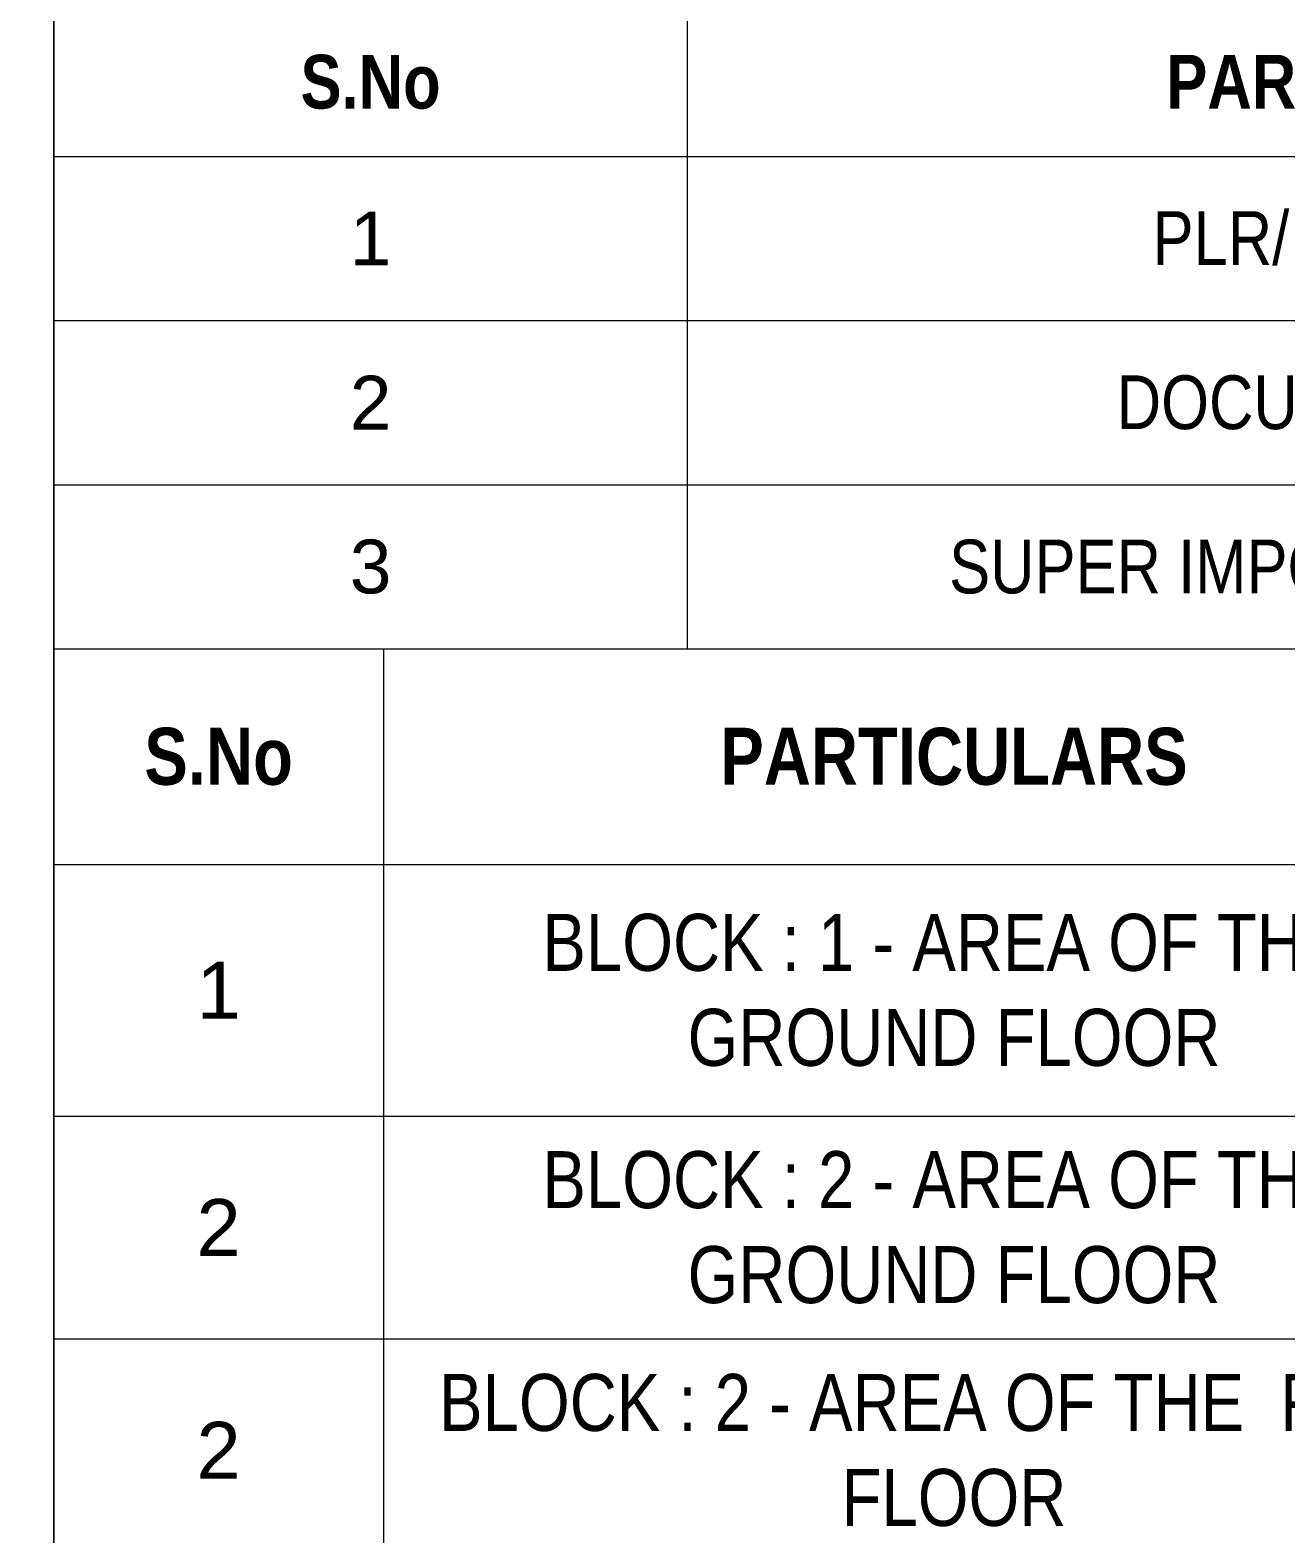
# Model space of a CAD drawing. Header units: metres. Extents: x -1559856 to -1559563, y 43807 to 43972.
# Drawn here: x -1559729.29 to -1559717.05, y 43916.06 to 43930.72 of the extents above; entities that cross this region are included whole.
import ezdxf

# ---------------------------------------------------------------- set-up
doc = ezdxf.new("R2010")
doc.units = ezdxf.units.M
doc.header["$LTSCALE"] = 750
doc.header["$MEASUREMENT"] = 0
doc.layers.get('0').update_dxf_attribs({"lineweight": 5})
doc.styles.add('145', font='swissc.ttf', dxfattribs={"height": 0.23})
doc.styles.add('civil tec', font='ARIALNB.TTF', dxfattribs={"height": 0.35})
doc.styles.get("Standard").update_dxf_attribs({"font": 'arial.ttf'})

# ---------------------------------------------------------------- blocks, each defined once
blk = doc.blocks.new('*T343')
at = {"color": 0, "linetype": 'ByBlock', "lineweight": -2}
for p, q in [((0, 0), (27.136, 0)), ((0, 0), (0, -7.735)), ((27.136, 0), (27.136, -7.735)), ((0, -1.485), (27.136, -1.485)), ((6.176, -1.485), (6.176, -7.735)), ((19.814, -1.485), (19.814, -7.735)), ((0, -2.933), (27.136, -2.933)), ((0, -4.534), (27.136, -4.534)), ((0, -6.135), (27.136, -6.135)), ((0, -7.735), (27.136, -7.735))]:
    blk.add_line(p, q, dxfattribs=at)
at = {"color": 0, "attachment_point": 5}
for s, insert, char_height, width in [('AREA DETAILS', (13.568, -0.743), 0.85386, 26.99197), ('{\\fSwis721 Cn BT|b1|i0|c0|p34;SQ.MT}', (23.475, -2.209), 0.52369, 7.17787), ('{\\fSwis721 Cn BT|b1|i0|c0|p34;S.No}', (3.088, -2.209), 0.52369, 6.03259), ('{\\fSwis721 Cn BT|b1|i0|c0|p34;PARTICULARS }', (12.995, -2.209), 0.52369, 13.49423), ('1', (3.088, -3.733), 0.524, 6.03259), ('2', (3.088, -5.334), 0.524, 6.03259), ('3', (3.088, -6.935), 0.524, 6.03259)]:
    blk.add_mtext(s, dxfattribs=dict(at, insert=insert, char_height=char_height, width=width))
at = {"color": 0, "attachment_point": 5, "style": '145'}
for s, insert, char_height, width in [('PLR/ FMB AREA', (12.995, -3.733), 0.52369, 13.49423), ('8100.00', (23.475, -3.733), 0.5237, 7.17787), ('DOCUMENT AREA', (12.995, -5.334), 0.52369, 13.49423), ('8093.65', (23.475, -5.334), 0.5237, 7.17787), ('SUPER IMPOSED PLOT AREA', (12.995, -6.935), 0.52369, 13.49423), ('8100.00', (23.475, -6.935), 0.5237, 7.17787)]:
    blk.add_mtext(s, dxfattribs=dict(at, insert=insert, char_height=char_height, width=width))
blk = doc.blocks.new('*T344')
at = {"color": 0, "linetype": 'ByBlock', "lineweight": -2}
for p, q in [((0, 0), (27.136, 0)), ((0, 0), (0, -20.674)), ((3.213, 0), (3.213, -20.674)), ((14.339, 0), (14.339, -20.674)), ((18.767, 0), (18.767, -16.883)), ((22.951, 0), (22.951, -16.883)), ((27.136, 0), (27.136, -20.674)), ((0, -2.1), (27.136, -2.1)), ((0, -4.554), (27.136, -4.554)), ((0, -6.726), (27.136, -6.726)), ((0, -8.898), (27.136, -8.898)), ((0, -11.796), (27.136, -11.796)), ((0, -14.605), (27.136, -14.605)), ((0, -16.883), (27.136, -16.883)), ((0, -18.466), (27.136, -18.466)), ((0, -20.674), (27.136, -20.674))]:
    blk.add_line(p, q, dxfattribs=at)
at = {"color": 0, "attachment_point": 5}
for s, insert, char_height, width in [('{\\fSwis721 Cn BT|b1|i0|c0|p34;NON-FSI (SQ.MT)}', (20.859, -1.05), 0.55543, 4.03217), ('{\\fSwis721 Cn BT|b1|i0|c0|p34;TOTAL (SQ.MT)}', (25.043, -1.05), 0.55543, 4.03217), ('{\\fSwis721 Cn BT|b1|i0|c0|p34;FSI (SQ.MT)}', (16.553, -1.05), 0.55543, 4.27501), ('{\\fSwis721 Cn BT|b1|i0|c0|p34;S.No}', (1.606, -1.05), 0.55543, 3.06032), ('{\\fSwis721 Cn BT|b1|i0|c0|p34;PARTICULARS }', (8.776, -1.05), 0.55543, 10.97418), ('1', (1.606, -3.327), 0.555, 3.06032), ('2', (1.606, -5.64), 0.555, 3.06032), ('2', (1.606, -7.812), 0.555, 3.06032), ('3', (1.606, -10.347), 0.555, 3.06032), ('4', (1.606, -13.2), 0.555, 3.06032), ('TOTAL AREA OF BUILDING ', (8.776, -15.744), 0.66, 10.97418), ('5', (1.606, -15.744), 0.555, 3.06032), ('6', (1.606, -17.674), 0.555, 3.06032), ('PLOT COVERAGE', (8.776, -17.674), 0.66, 10.97418), ('7', (1.606, -19.57), 0.555, 3.06032), ('FLOOR SPACE INDEX', (8.776, -19.57), 0.66, 10.97418), ('{\\fSwis721 Cn BT|b1|i0|c0|p34;0.44 < 1.50}', (20.737, -19.57), 0.66, 12.64406)]:
    blk.add_mtext(s, dxfattribs=dict(at, insert=insert, char_height=char_height, width=width))
for s, insert, char_height, width, style in [('{\\fArial Narrow|b0|i0|c0|p34;BLOCK : 1 - AREA OF THE  GROUND FLOOR}', (8.776, -3.327), 0.55543, 10.97418, 'civil tec'), ('3232.01', (16.553, -3.327), 0.5554, 4.27501, '145'), ('3232.0100', (25.043, -3.327), 0.5554, 4.03217, 'civil tec'), ('{\\fMonospac821 BT|b0|i0|c0|p49;-}', (20.859, -3.327), 0.55543, 4.03217, 'civil tec'), ('{\\fArial Narrow|b0|i0|c0|p34;BLOCK : 2 - AREA OF THE  GROUND FLOOR}', (8.776, -5.64), 0.55543, 10.97418, 'civil tec'), ('133.88', (16.553, -5.64), 0.5554, 4.27501, '145'), ('133.8800', (25.043, -5.64), 0.5554, 4.03217, 'civil tec'), ('{\\fMonospac821 BT|b0|i0|c0|p49;-}', (20.859, -5.64), 0.55543, 4.03217, 'civil tec'), ('{\\fArial Narrow|b0|i0|c0|p34;BLOCK : 2 - AREA OF THE  FIRST FLOOR}', (8.776, -7.812), 0.55543, 10.97418, 'civil tec'), ('133.88', (16.553, -7.812), 0.5554, 4.27501, '145'), ('133.8800', (25.043, -7.812), 0.5554, 4.03217, 'civil tec'), ('{\\fMonospac821 BT|b0|i0|c0|p49;-}', (20.859, -7.812), 0.55543, 4.03217, 'civil tec'), ('{\\fArial Narrow|b0|i0|c0|p34;BLOCK : 3 - AREA OF THE  GROUND FLOOR}', (8.776, -10.347), 0.55543, 10.97418, 'civil tec'), ('126.00', (16.553, -10.347), 0.5554, 4.27501, '145'), ('126.0000', (25.043, -10.347), 0.5554, 4.03217, 'civil tec'), ('{\\fMonospac821 BT|b0|i0|c0|p49;-}', (20.859, -10.347), 0.55543, 4.03217, 'civil tec'), ('{\\fArial Narrow|b0|i0|c0|p34;BLOCK : 4 - AREA OF THE  GROUND FLOOR}', (8.776, -13.2), 0.55543, 10.97418, 'civil tec'), ('15.29', (16.553, -13.2), 0.5554, 4.27501, '145'), ('15.2900', (25.043, -13.2), 0.5554, 4.03217, 'civil tec'), ('{\\fMonospac821 BT|b0|i0|c0|p49;-}', (20.859, -13.2), 0.55543, 4.03217, 'civil tec'), ('{\\fSwis721 Cn BT|b1|i0|c0|p34;3641.06}', (16.553, -15.744), 0.55543, 4.27501, '145'), ('3641.0600', (25.043, -15.744), 0.5554, 4.03217, 'civil tec'), ('-', (20.859, -15.744), 0.555, 4.03217, 'civil tec'), ('44.31', (20.737, -17.674), 0.66, 12.64406, '145')]:
    blk.add_mtext(s, dxfattribs=dict(at, insert=insert, char_height=char_height, width=width, style=style))

msp = doc.modelspace()

# ---------------------------------------------------------------- linework, layer by layer
at = {"color": 7, "ltscale": 0.2, "elevation": -138700.08236}
msp.add_lwpolyline([(-1559740.26906, 43906.23501), (-1559729.05951, 43906.23501), (-1559729.05951, 43935.32041), (-1559740.26906, 43935.32041)], close=True, dxfattribs=at)

# ---------------------------------------------------------------- block references
for name, p in [('*T343', (-1559729.05951, 43932.42067, -138700.08236)), ('*T344', (-1559729.0595, 43924.68536, -138700.08236))]:
    msp.add_blockref(name, p)

doc.saveas('drawing.dxf')
